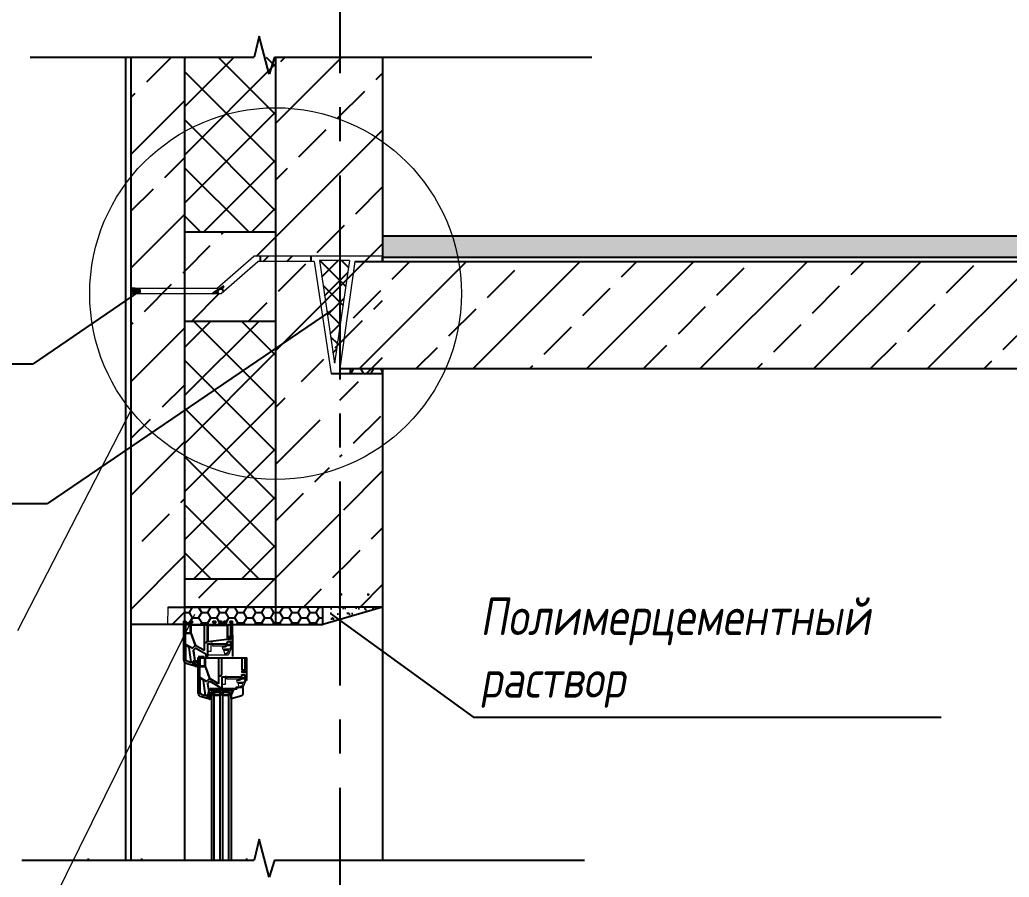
# Model space of a CAD drawing. Header units: millimetres. Extents: x -257254 to 390979, y -202328 to 355504.
# Drawn here: x 127388 to 136626, y 50617 to 58620 of the extents above; entities that cross this region are included whole.
import ezdxf

# ---------------------------------------------------------------- set-up
doc = ezdxf.new("R2010")
doc.units = ezdxf.units.MM
doc.linetypes.add('CENTER2', pattern=[28.575, 19.05, -3.175, 3.175, -3.175])
doc.layers.get('0').update_dxf_attribs({"lineweight": 25})
for name, color, linetype in [('1-VIS', 7, 'Continuous'), ('G_S1', 3, 'Continuous'), ('GASKET', 5, 'Continuous'), ('PVC', 7, 'Continuous'), ('АРМАТУРА', 134, 'Continuous'), ('ВЫНОСКИ_Р_СТ', 130, 'Continuous'), ('НЕНЕСУЩ_СТЕНЫ', 232, 'Continuous'), ('ОКНА_Р_СТ', 90, 'Continuous'), ('оси', 1, 'CENTER2'), ('ПРОКЛАДКА', 250, 'Continuous'), ('РАЗДЕЛИТ_ЛИНИИ', 60, 'Continuous'), ('УПРУГ_РЕЗ_ПРОКЛАДКА', 130, 'Continuous'), ('УТЕПЛИТЕЛЬ', 30, 'Continuous'), ('ШТРИХ_УРП', 120, 'Continuous')]:
    doc.layers.add(name, color=color, linetype=linetype)
for name, color, linetype, lineweight in [('A-Wall-H', 250, 'Continuous', 20), ('bold', 7, 'Continuous', 35), ('RAZMER', 250, 'Continuous', 13), ('покрытия', 6, 'Continuous', 18), ('разрез по стене', 70, 'Continuous', 25), ('сноски', 18, 'Continuous', 13)]:
    doc.layers.add(name, color=color, linetype=linetype, lineweight=lineweight)
doc.styles.add('SIMPLEX', font='simplex.shx', dxfattribs={"width": 0.8, "oblique": 10})
pattern_1 = [(45, (0, 1171.3), (-224.5064, 224.5064), []), (135, (0, 1171.3), (-224.5064, -224.5064), [])]

msp = doc.modelspace()

# ---------------------------------------------------------------- hatches: boundary and pattern name
at = {"layer": '1-VIS'}
h = msp.add_hatch(dxfattribs=at)
h.set_pattern_fill('ANSI38', scale=2.594415, style=0)
h.set_pattern_definition([(45, (103745.9535, 116654.907), (-5.824627, 5.824627), []), (135, (103745.9535, 116654.907), (-17.4738809, 5.824627), [20.593166, -12.3558997])])
h.paths.add_polyline_path([(128484.48987, 56113.84484), (128426.05532, 56113.84484), (128426.05532, 56113.84479, -0.7812066191), (128426.05559, 56061.95666), (128484.48987, 56061.95666)])
at = {"layer": 'ОКНА_Р_СТ'}
h = msp.add_hatch(dxfattribs=at)
h.set_pattern_fill('HONEY', color=0, scale=450, style=0)
h.set_pattern_definition([(0, (63189.503, 92984.913), (84.375, 48.71393), [56.25, -112.5]), (120, (63189.503, 92984.913), (-84.375, 48.71393), [56.25, -112.5]), (60, (63189.503, 92984.913), (2e-07, 97.427858), [-112.5, 56.25])])
h.paths.add_polyline_path([(128925.83976, 53138.84484), (128926.2705, 52976.54686), (129686.05513, 52976.54686), (129876.05513, 52976.54686), (129943.24738, 52976.54686), (130218.5128, 52976.54686), (130218.5128, 53138.84484)])
h = msp.add_hatch(dxfattribs=at)
h.set_pattern_fill('AR-SAND', color=0, scale=50, style=0)
h.set_pattern_definition([(37.5, (63189.5, 92984.91), (-3.14967, 96.34119), [0, -76, 0, -85, 0, -81.25]), (7.5, (63189.5, 92984.91), (88.48884, 141.1073), [0, -41, 0, -68.5, 0, -26.25]), (327.5, (63128, 92984.91), (155.70709, 0.28295), [0, -25, 0, -90, 0, -117.5]), (317.5, (63128, 92984.91), (150.30633, 43.88378), [0, -12.5, 0, -59, 0, -67.5])])
h.paths.add_polyline_path([(130776.05513, 53138.84484), (130276.05513, 53138.84484), (130276.05513, 53004.87024)])
at = {"layer": 'ПРОКЛАДКА'}
h = msp.add_hatch(dxfattribs=at)
h.set_pattern_fill('ANSI31', color=0, scale=1250, style=0)
h.set_pattern_definition([(45, (63289.5, 93184.91), (-110.48543, 110.48543), [])])
h.paths.add_polyline_path([(130109.85816, 56363.84484), (130109.85816, 56413.84484), (129634.85816, 56413.84484), (129634.85816, 56363.84484)])
at = {"layer": 'разрез по стене'}
h = msp.add_hatch(dxfattribs=at)
h.set_pattern_fill('JIS_STN_2.5', color=9, scale=300)
h.paths.add_polyline_path([(128426.05513, 54942.54358), (128926.05513, 54942.54358), (128926.05513, 58271.45005), (128426.05513, 58271.45005)])
h.paths.add_polyline_path([(128926.05513, 54892.54358), (128426.05513, 54892.54358), (128423.51605, 52975.6856), (128923.51605, 52975.6856)])
h.paths.add_polyline_path([(128926.05513, 47982.12641), (128426.05513, 47982.12641), (128426.05513, 42860.82515), (128426.05513, 43532.12641), (128926.05513, 43532.12641)])
h.paths.add_polyline_path([(128926.05513, 43482.12641), (128426.05513, 43482.12641), (128426.05513, 40557.12641), (128926.05513, 40557.12641)])
h.paths.add_polyline_path([(128926.05513, 32831.22836), (128426.05513, 32831.22836), (128426.05513, 28381.22836), (128926.05513, 28381.22836)])
h.paths.add_polyline_path([(128426.05513, 58931.73815), (128926.05513, 58931.73815), (128926.05513, 63079.24953), (128426.05513, 63079.24953)])
h = msp.add_hatch(dxfattribs=at)
h.set_pattern_fill('JIS_STN_2.5', color=9, scale=300)
h.paths.add_polyline_path([(130376.05513, 32831.22836), (129776.05513, 32831.22836), (129776.05513, 28681.22836), (130376.05513, 28681.22836)])
h.paths.add_polyline_path([(130776.05513, 32831.22836), (130376.05513, 32831.22836), (130376.05513, 28681.22836), (130776.05513, 28681.22836)])
h.paths.add_polyline_path([(129776.05513, 32831.22836), (128926.05513, 32831.22836), (128926.05513, 32514.17225), (129776.05513, 32514.17225)])
h.paths.add_polyline_path([(129573.53104, 28681.22836), (129776.05513, 28681.22836), (129776.05513, 28903.40029), (128926.05513, 28903.40029), (128926.05513, 28381.22836), (129230.99815, 28381.22836)])
h.paths.add_polyline_path([(130376.05513, 41560.82515), (130293.8846, 42732.12641), (130136.51277, 43782.12641), (129776.05513, 43782.12641), (129864.58634, 40557.12641), (130376.05513, 40557.12641)])
h.paths.add_polyline_path([(130734.96986, 42732.12641), (130334.96986, 42732.12641), (130376.05513, 40557.12641), (130776.05513, 40557.12641)])
edge = h.paths.add_edge_path()
edge.add_arc((130641.35689, 39502.31483), 6.25, 0, 360)
h.paths.add_polyline_path([(129776.05513, 40817.19051), (128926.05513, 40817.19051), (128926.05513, 40557.12641), (129276.05513, 40557.12641), (129776.05513, 40557.12641)])
h.paths.add_polyline_path([(129776.05513, 43782.12641), (129609.85816, 43782.12641), (129267.32527, 43482.12641), (128926.05513, 43482.12641), (128926.05513, 43226.64564), (129776.05513, 43226.64564)])
h.paths.add_polyline_path([(129776.05513, 44054.29833), (128926.05513, 44054.29833), (128926.05513, 43532.12641), (129230.99815, 43532.12641), (129573.53104, 43832.12641), (129776.05513, 43832.12641)])
h.paths.add_polyline_path([(130376.05513, 47982.12641), (129776.05513, 47982.12641), (129776.05513, 43832.12641), (130376.05513, 43832.12641)])
h.paths.add_polyline_path([(130776.05513, 47982.12641), (130376.05513, 47982.12641), (130376.05513, 43832.12641), (130776.05513, 43832.12641)])
h.paths.add_polyline_path([(129776.05513, 47982.12641), (128926.05513, 47982.12641), (128926.05513, 47691.49771), (129776.05513, 47691.49771)])
edge = h.paths.add_edge_path()
edge.add_line((130776.05513, 55313.84484), (130376.05513, 55313.84484))
edge.add_line((130376.05513, 55313.84484), (130381.96968, 52085.22639))
edge.add_arc((130388.21968, 52085.22639), 6.25, 0, 180, ccw=False)
edge.add_arc((130388.21968, 52085.22639), 6.25, -180, 0, ccw=False)
edge.add_line((130381.96968, 52085.22639), (130381.95121, 53138.84484))
edge.add_line((130381.95121, 53138.84484), (130776.05513, 53138.84484))
edge.add_line((130776.05513, 53138.84484), (130776.05513, 55313.84484))
edge = h.paths.add_edge_path()
edge.add_arc((130641.35689, 52084.03326), 6.25, 0, 360)
h.paths.add_polyline_path([(130417.14039, 54142.54358), (130334.96986, 54142.54358), (130136.51277, 55192.54358), (129776.05513, 55192.54358), (129776.05513, 53138.84484), (130376.05513, 53138.84484)])
h.paths.add_polyline_path([(129776.05513, 53398.90893), (128926.05513, 53398.90893), (128926.05513, 53138.84484), (129776.05513, 53138.84484)])
h.paths.add_polyline_path([(129776.05513, 56363.84484), (129609.85816, 56363.84484), (129267.32527, 56063.84484), (128926.05513, 56063.84484), (128926.05513, 55808.36406), (129776.05513, 55808.36406)])
h.paths.add_polyline_path([(129776.05513, 56636.01676), (128926.05513, 56636.01676), (128926.05513, 56113.84484), (129230.99815, 56113.84484), (129573.53104, 56413.84484), (129776.05513, 56413.84484)])
h.paths.add_polyline_path([(130376.05513, 58271.45005), (129776.05513, 58271.45005), (129776.05513, 55242.54358), (130376.05513, 55242.54358)])
h.paths.add_polyline_path([(130776.05513, 58271.45005), (130376.05513, 58271.45005), (130376.05513, 55242.54358), (130776.05513, 55242.54358)])
h.paths.add_polyline_path([(130376.05513, 58931.73815), (130776.05513, 58931.73815), (130776.05513, 62279.24953), (130376.05513, 62279.24953)])
h.paths.add_polyline_path([(129776.05513, 58931.73815), (130376.05513, 58931.73815), (130376.05513, 62279.24953), (130293.8846, 62279.24953), (130166.48836, 63079.24953), (129776.05513, 63079.24953)])
h = msp.add_hatch(dxfattribs=at)
h.set_pattern_fill('AR-SAND', color=9, scale=3, angle=-90)
h.set_pattern_definition([(307.5, (0, 1211.3), (146.82397, 4.80009), [0, -115.824, 0, -129.54, 0, -123.825]), (277.5, (0, 1211.3), (215.04753, -134.85698), [0, -62.484, 0, -104.394, 0, -40.005]), (237.5, (2e-14, 1305.03), (0.43116, -237.29771), [0, -38.1, 0, -137.16, 0, -179.07]), (227.5, (2e-14, 1305.03), (66.8788, -229.06694), [0, -19.05, 0, -89.916, 0, -102.87])])
h.paths.add_polyline_path([(143157.79992, 56603.84484), (130776.05513, 56603.84484), (130776.05513, 56403.84484), (143157.79992, 56403.84484)])
h = msp.add_hatch(dxfattribs=at)
h.set_pattern_fill('JIS_STN_2.5', color=9, scale=300)
h.set_pattern_definition([(45, (0, 1171.3), (-530.33, 530.33), []), (45, (529.5, 1171.3), (-530.33, 530.33), [360, -150])])
h.paths.add_polyline_path([(143157.79992, 55363.84484), (143157.79992, 55859.03088), (142997.95115, 55908.75709), (143353.83828, 55999.92199), (143157.79992, 56047.99068), (143157.79992, 56363.84484), (130517.11671, 56363.84484), (130376.05513, 55363.84484), (130776.05513, 55363.84484)])
at = {"layer": 'сноски'}
msp.add_hatch(color=4, dxfattribs=at).paths.add_polyline_path([(128513.38525, 56087.90074, 1), (128461.49696, 56087.90074, 1)])
at = {"layer": 'УТЕПЛИТЕЛЬ'}
h = msp.add_hatch(dxfattribs=at)
h.set_pattern_fill('ANSI37', color=0, scale=100, style=0)
h.set_pattern_definition(pattern_1)
h.paths.add_polyline_path([(129776.05513, 58271.45005), (128926.05513, 58271.45005), (128926.05513, 56636.01676), (129776.05513, 56636.01676)])
h = msp.add_hatch(dxfattribs=at)
h.set_pattern_fill('ANSI37', color=0, scale=1150, style=0)
h.set_pattern_definition([(45, (63289.5, 93184.91), (-101.6466, 101.6466), []), (135, (63289.5, 93184.91), (-101.6466, -101.6466), [])])
h.paths.add_polyline_path([(130467.87633, 56372.52724), (130185.75316, 56372.52724), (130326.81474, 55413.71615)])
h = msp.add_hatch(dxfattribs=at)
h.set_pattern_fill('ANSI37', color=0, scale=100, style=0)
h.set_pattern_definition(pattern_1)
h.paths.add_polyline_path([(128926.05513, 53398.90893), (129776.05513, 53398.90893), (129776.05513, 55808.36406), (128926.05513, 55808.36406)])
at = {"layer": 'ШТРИХ_УРП'}
h = msp.add_hatch(dxfattribs=at)
h.set_pattern_fill('HONEY', color=0, scale=250, style=0)
h.set_pattern_definition([(0, (63060.16, 93184.913), (46.875, 27.063294), [31.25, -62.5]), (120, (63060.16, 93184.913), (-46.875, 27.063294), [31.25, -62.5]), (60, (63060.16, 93184.913), (1e-07, 54.126588), [-62.5, 31.25])])
h.paths.add_polyline_path([(129304.89414, 56131.10675), (129294.41028, 56133.63912), (129188.527, 56063.84484), (129283.03941, 56063.84484)])
h = msp.add_hatch(dxfattribs=at)
h.set_pattern_fill('HONEY', color=0, scale=500, style=0)
h.set_pattern_definition([(0, (63289.503, 92984.913), (93.75, 54.126587), [62.5, -125]), (120, (63289.503, 92984.913), (-93.75, 54.126588), [62.5, -125]), (60, (63289.503, 92984.913), (2e-07, 108.253175), [-125, 62.5])])
h.paths.add_polyline_path([(130776.05513, 55363.84484), (130476.05513, 55363.84484), (130476.05513, 55313.84484), (130776.05513, 55313.84484)])

# ---------------------------------------------------------------- linework, layer by layer
at = {"color": 1, "linetype": 'Continuous', "lineweight": 25}
for p, q in [((129170.33638, 52364.99936), (129370.38781, 52379.94021)), ((129370.38781, 52364.99936), (129170.33638, 52379.94021))]:
    msp.add_line(p, q, dxfattribs=at)
at = {"color": 5}
for p, q in [((129205.52267, 52346.09761), (129200.52267, 52346.09761)), ((129205.52267, 52341.09761), (129200.52267, 52341.09761)), ((129205.52267, 52336.09761), (129200.52267, 52336.09761)), ((129205.52267, 52331.09761), (129200.52267, 52331.09761)), ((129205.52267, 52326.09761), (129200.52267, 52326.09761)), ((129205.52267, 52321.09761), (129200.52267, 52321.09761)), ((129205.52267, 52318.59761), (129200.52267, 52318.59761)), ((129205.52267, 52346.09761), (129205.52267, 52351.09761)), ((129205.52267, 52318.59761), (129205.52267, 52313.59761)), ((129210.52267, 52346.09761), (129210.52267, 52351.09761)), ((129210.52267, 52318.59761), (129210.52267, 52313.59761)), ((129215.52267, 52346.09761), (129215.52267, 52351.09761)), ((129215.52267, 52318.59761), (129215.52267, 52313.59761)), ((129220.52267, 52346.09761), (129220.52267, 52351.09761)), ((129220.52267, 52318.59761), (129220.52267, 52313.59761)), ((129225.52267, 52346.09761), (129225.52267, 52351.09761)), ((129225.52267, 52318.59761), (129225.52267, 52313.59761)), ((129230.52267, 52346.09761), (129230.52267, 52351.09761)), ((129230.52267, 52318.59761), (129230.52267, 52313.59761)), ((129235.52267, 52346.09761), (129235.52267, 52351.09761)), ((129235.52267, 52318.59761), (129235.52267, 52313.59761)), ((129240.52267, 52346.09761), (129240.52267, 52351.09761)), ((129240.52267, 52318.59761), (129240.52267, 52313.59761)), ((129245.52267, 52346.09761), (129245.52267, 52351.09761)), ((129245.52267, 52318.59761), (129245.52267, 52313.59761)), ((129250.52267, 52346.09761), (129250.52267, 52351.09761)), ((129250.52267, 52318.59761), (129250.52267, 52313.59761)), ((129255.52267, 52346.09761), (129255.52267, 52351.09761)), ((129255.52267, 52346.09761), (129255.52267, 52351.09761)), ((129255.52267, 52346.09761), (129260.52267, 52346.09761)), ((129260.52267, 52341.09761), (129255.52267, 52341.09761)), ((129260.52267, 52336.09761), (129255.52267, 52336.09761)), ((129260.52267, 52331.09761), (129255.52267, 52331.09761)), ((129260.52267, 52326.09761), (129255.52267, 52326.09761)), ((129260.52267, 52321.09761), (129255.52267, 52321.09761)), ((129255.52267, 52318.59761), (129255.52267, 52313.59761)), ((129255.52267, 52318.59761), (129255.52267, 52313.59761)), ((129255.52267, 52318.59761), (129260.52267, 52318.59761)), ((129260.52267, 52346.09761), (129260.52267, 52351.09761)), ((129260.52267, 52318.59761), (129260.52267, 52313.59761)), ((129285.52267, 52346.09761), (129280.52267, 52346.09761)), ((129285.52267, 52341.09761), (129280.52267, 52341.09761)), ((129285.52267, 52336.09761), (129280.52267, 52336.09761)), ((129285.52267, 52331.09761), (129280.52267, 52331.09761)), ((129285.52267, 52326.09761), (129280.52267, 52326.09761)), ((129285.52267, 52321.09761), (129280.52267, 52321.09761)), ((129285.52267, 52318.59761), (129280.52267, 52318.59761)), ((129285.52267, 52346.09761), (129285.52267, 52351.09761)), ((129285.52267, 52318.59761), (129285.52267, 52313.59761)), ((129290.52267, 52346.09761), (129290.52267, 52351.09761)), ((129290.52267, 52318.59761), (129290.52267, 52313.59761)), ((129295.52267, 52346.09761), (129295.52267, 52351.09761)), ((129295.52267, 52318.59761), (129295.52267, 52313.59761)), ((129300.52267, 52346.09761), (129300.52267, 52351.09761)), ((129300.52267, 52318.59761), (129300.52267, 52313.59761)), ((129305.52267, 52346.09761), (129305.52267, 52351.09761)), ((129305.52267, 52318.59761), (129305.52267, 52313.59761)), ((129310.52267, 52346.09761), (129310.52267, 52351.09761)), ((129310.52267, 52318.59761), (129310.52267, 52313.59761)), ((129315.52267, 52346.09761), (129315.52267, 52351.09761)), ((129315.52267, 52318.59761), (129315.52267, 52313.59761)), ((129320.52267, 52346.09761), (129320.52267, 52351.09761)), ((129320.52267, 52318.59761), (129320.52267, 52313.59761)), ((129325.52267, 52346.09761), (129325.52267, 52351.09761)), ((129325.52267, 52318.59761), (129325.52267, 52313.59761)), ((129330.52267, 52346.09761), (129330.52267, 52351.09761)), ((129330.52267, 52318.59761), (129330.52267, 52313.59761)), ((129335.52267, 52346.09761), (129335.52267, 52351.09761)), ((129335.52267, 52346.09761), (129335.52267, 52351.09761)), ((129335.52267, 52346.09761), (129340.52267, 52346.09761)), ((129340.52267, 52341.09761), (129335.52267, 52341.09761)), ((129340.52267, 52336.09761), (129335.52267, 52336.09761)), ((129340.52267, 52331.09761), (129335.52267, 52331.09761)), ((129340.52267, 52326.09761), (129335.52267, 52326.09761)), ((129340.52267, 52321.09761), (129335.52267, 52321.09761)), ((129335.52267, 52318.59761), (129335.52267, 52313.59761)), ((129335.52267, 52318.59761), (129335.52267, 52313.59761)), ((129335.52267, 52318.59761), (129340.52267, 52318.59761)), ((129340.52267, 52346.09761), (129340.52267, 52351.09761)), ((129340.52267, 52318.59761), (129340.52267, 52313.59761))]:
    msp.add_line(p, q, dxfattribs=at)
at = {"color": 7, "linetype": 'Continuous', "lineweight": -2, "true_color": 0x000007}
msp.add_lwpolyline([(135990.12382, 52108.46979), (131630.1456, 52108.46979), (130294.49024, 53074.52598)], dxfattribs=at)
for points in [[(129108.92166, 52736.2739, -0.5773502692), (129106.67166, 52734.97486), (129031.91282, 52778.1369, -0.1763269807), (129031.25328, 52778.92291), (128988.51212, 52896.35328, -0.0874886635), (128988.42166, 52896.86631), (128988.42166, 52971.60182, -0.4142135624), (128989.92166, 52973.10182), (129107.42166, 52973.10182, -0.4142135624), (129108.92166, 52971.60182)], [(129242.29352, 52426.97822, -0.5773502692), (129240.04352, 52425.67918), (129165.28468, 52468.84122, -0.1763269807), (129164.62514, 52469.62723), (129121.88398, 52587.0576, -0.0874886635), (129121.79352, 52587.57063), (129121.79352, 52662.30614, -0.4142135624), (129123.29352, 52663.80614), (129240.79352, 52663.80614, -0.4142135624), (129242.29352, 52662.30614)]]:
    msp.add_lwpolyline(points, format="xyb", close=True)
at = {"color": 1, "linetype": 'Continuous', "lineweight": 25}
msp.add_lwpolyline([(129180.38529, 52364.99936), (129170.33638, 52364.99936), (129170.33638, 52379.94021), (129370.38781, 52379.94021), (129370.38781, 52364.99936)], close=True, dxfattribs=at)
at = {"color": 5}
for points in [[(129260.52267, 52351.09761), (129260.52267, 52313.59761), (129200.52267, 52313.59761), (129200.52267, 52351.09761)], [(129255.52267, 52346.09761), (129255.52267, 52318.59761), (129205.52267, 52318.59761), (129205.52267, 52346.09761)], [(129340.52267, 52351.09761), (129340.52267, 52313.59761), (129280.52267, 52313.59761), (129280.52267, 52351.09761)], [(129335.52267, 52346.09761), (129335.52267, 52318.59761), (129285.52267, 52318.59761), (129285.52267, 52346.09761)]]:
    msp.add_lwpolyline(points, close=True, dxfattribs=at)
at = {"layer": 'A-Wall-H', "color": 0}
for p, q in [((129230.99815, 56113.84484), (129573.53104, 56413.84484)), ((129267.32527, 56063.84484), (129609.85816, 56363.84484)), ((130776.05513, 56413.84484), (129573.53104, 56413.84484)), ((130136.51277, 56363.84484), (129609.85816, 56363.84484)), ((130136.51277, 56363.84484), (130293.8846, 55313.84484)), ((130185.75316, 56372.52724), (130326.81474, 55413.71615)), ((130467.87633, 56372.52724), (130185.75316, 56372.52724)), ((130467.87633, 56372.52724), (130326.81474, 55413.71615)), ((130517.11671, 56363.84484), (130376.05513, 55363.84484)), ((128426.05513, 56113.84484), (129230.99815, 56113.84484)), ((128426.05513, 56063.84484), (129267.32527, 56063.84484))]:
    msp.add_line(p, q, dxfattribs=at)
at = {"layer": 'bold'}
msp.add_arc((128419.58417, 56087.90069), 26.73896, 284.004899898, 75.995100102, dxfattribs=at)
at = {"layer": 'G_S1'}
for points in [[(129180.52267, 50775.92232), (129180.52267, 52364.99936), (129200.52267, 52364.99841), (129200.52267, 50775.92232)], [(129260.52267, 50775.92232), (129260.52267, 52365.0003), (129280.52267, 52364.99936), (129280.52267, 50775.92232)], [(129340.52259, 50775.92232), (129340.52249, 52365.0003), (129360.52249, 52364.99936), (129360.52259, 50775.92232)]]:
    msp.add_lwpolyline(points, dxfattribs=at)
at = {"layer": 'GASKET', "color": 5, "linetype": 'Continuous'}
for points in [[(129040.10317, 52630.41252, 0.4142135624), (129036.60317, 52633.91252), (129036.10317, 52633.91252, 0.4142135624), (129034.60317, 52632.41252), (129034.60317, 52628.1805), (129033.10317, 52627.31448, -0.5773502692), (129028.60317, 52629.91256), (129028.60317, 52632.16256, 0.4142135624), (129026.10317, 52634.66256), (129024.60317, 52634.66256, 0.0200240707), (129023.20317, 52634.60647, 0.3909468838), (129018.60317, 52629.62249), (129018.60317, 52604.70262, 0.3909468838), (129023.20317, 52599.71864), (129024.60317, 52599.66256), (129026.10317, 52599.66256, 0.4142135624), (129028.60317, 52602.16256), (129028.60317, 52604.41256, -0.5773502692), (129033.10317, 52607.01063), (129034.60317, 52606.14461), (129034.60317, 52585.91055), (129051.5224, 52580.83846, 0.5023341752), (129053.45314, 52582.27528), (129053.45316, 52616.08436), (129041.26679, 52619.73762, -0.349418093), (129040.10317, 52621.19942)], [(129167.17268, 52334.20828, 0.4142135624), (129163.67268, 52337.70828), (129163.17268, 52337.70828, 0.4142135624), (129161.67268, 52336.20828), (129161.67268, 52331.97627), (129160.17268, 52331.11024, -0.5773502692), (129155.67268, 52333.70832), (129155.67268, 52335.95832, 0.4142135624), (129153.17268, 52338.45832), (129151.67268, 52338.45832, 0.0200240707), (129150.27268, 52338.40223, 0.3909468838), (129145.67268, 52333.41825), (129145.67268, 52308.49838, 0.3909468838), (129150.27268, 52303.51441), (129151.67268, 52303.45832), (129153.17268, 52303.45832, 0.4142135624), (129155.67268, 52305.95832), (129155.67268, 52308.20832, -0.5773502692), (129160.17268, 52310.80639), (129161.67268, 52309.94037), (129161.67268, 52289.70632), (129178.59192, 52284.63422, 0.5023341752), (129180.52265, 52286.07105), (129180.52268, 52319.88012), (129168.33631, 52323.53338, -0.349418093), (129167.17268, 52324.99518)]]:
    msp.add_lwpolyline(points, format="xyb", close=True, dxfattribs=at)
at = {"layer": 'PVC'}
for p, q in [((128935.31623, 52974.82434), (128978.28793, 52974.82434)), ((129213.666, 52974.82434), (129256.63771, 52974.82434)), ((129312.31623, 52974.82434), (129356.63771, 52974.82434)), ((129026.40232, 52751.85987), (129009.95337, 52735.41092)), ((129125.97697, 52698.64964), (129032.43786, 52752.65447)), ((129140.97697, 52788.32434), (129140.97697, 52680.82434)), ((129311.2833, 52793.32434), (129145.97697, 52793.32434)), ((129311.02808, 52780.21257), (129313.69812, 52790.17729)), ((129326.14265, 52779.22871), (129312.57638, 52778.32764)), ((129328.11612, 52813.32434), (129323.11612, 52808.32434)), ((129323.11612, 52808.32434), (129328.42678, 52782.22163)), ((129351.97697, 52813.32434), (129328.11612, 52813.32434)), ((129348.51495, 52782.17724), (129349.49907, 52787.75846)), ((129364.72697, 52778.32434), (129350.81128, 52779.24862)), ((129351.96109, 52789.82434), (129356.97697, 52789.82434)), ((129359.47697, 52792.32434), (129359.47697, 52805.82434)), ((129367.22697, 52778.32434), (129364.72697, 52778.32434)), ((129008.55293, 52730.99525), (129020.74908, 52661.82742)), ((129020.97697, 52659.2227), (129020.97697, 52645.82434)), ((129053.45314, 52676.5253), (129110.7641, 52676.5253)), ((129068.68809, 52665.52866), (129111.6598, 52665.52866)), ((129128.47697, 52680.82434), (129128.47697, 52694.31951)), ((129138.47697, 52678.32434), (129130.97697, 52678.32434)), ((129319.72697, 52710.21569), (129318.30473, 52702.14981)), ((129347.03786, 52665.52866), (129390.00957, 52665.52866)), ((129445.68809, 52665.52866), (129490.00957, 52665.52866)), ((129019.97697, 52636.57434), (129018.47697, 52636.57434)), ((129018.47697, 52601.57434), (129019.97697, 52601.57434)), ((129022.47697, 52631.82434), (129022.47697, 52634.07434)), ((129022.47697, 52604.07434), (129022.47697, 52606.32434)), ((129028.47697, 52630.09229), (129026.97697, 52629.22626)), ((129026.97697, 52608.92242), (129028.47697, 52608.05639)), ((129028.47697, 52638.32434), (129028.47697, 52630.09229)), ((129028.47697, 52608.05639), (129028.47697, 52589.82434)), ((129274.34883, 52479.02866), (129274.34883, 52371.52866)), ((129444.65517, 52484.02866), (129279.34883, 52484.02866)), ((129444.39994, 52470.91689), (129447.06998, 52480.88162)), ((129461.48799, 52504.02866), (129456.48799, 52499.02866)), ((129456.48799, 52499.02866), (129461.79864, 52472.92595)), ((129485.34883, 52504.02866), (129461.48799, 52504.02866)), ((129481.88681, 52472.88157), (129482.87093, 52478.46278)), ((129485.33295, 52480.52866), (129490.34883, 52480.52866)), ((129492.84883, 52483.02866), (129492.84883, 52496.52866)), ((129141.92479, 52421.69957), (129154.12095, 52352.53174)), ((129159.77418, 52442.5642), (129143.32523, 52426.11524)), ((129259.34883, 52389.35396), (129165.80972, 52443.35879)), ((129261.84883, 52371.52866), (129261.84883, 52385.02383)), ((129416.84883, 52377.42001), (129416.84883, 52379.42001)), ((129427.34883, 52389.92001), (129438.90722, 52389.92001)), ((129438.90722, 52389.92001), (129470.59883, 52389.92001)), ((129459.51451, 52469.93303), (129445.94824, 52469.03196)), ((129453.09883, 52400.92001), (129451.6766, 52392.85413)), ((129474.34883, 52386.17001), (129470.59883, 52389.92001)), ((129474.34883, 52331.75231), (129474.34883, 52386.17001)), ((129498.09883, 52469.02866), (129484.18315, 52469.95294)), ((129500.59883, 52469.02866), (129498.09883, 52469.02866)), ((129153.34883, 52327.27866), (129151.84883, 52327.27866)), ((129151.84883, 52292.27866), (129153.34883, 52292.27866)), ((129154.34883, 52349.92702), (129154.34883, 52336.52866)), ((129155.84883, 52322.52866), (129155.84883, 52324.77866)), ((129155.84883, 52294.77866), (129155.84883, 52297.02866)), ((129161.84883, 52320.79661), (129160.34883, 52319.93059)), ((129160.34883, 52299.62674), (129161.84883, 52298.76071)), ((129161.84883, 52329.02866), (129161.84883, 52320.79661)), ((129161.84883, 52298.76071), (129161.84883, 52280.52866)), ((129271.84883, 52369.02866), (129264.34883, 52369.02866)), ((129360.52249, 52314.28919), (129388.14649, 52368.16549)), ((129360.52249, 52286.42001), (129360.52249, 52342.15836)), ((129360.5225, 52284.9996), (129460.77699, 52312.8135)), ((129375.97074, 52330.46517), (129376.84883, 52330.46517)), ((129398.93931, 52374.92001), (129414.34883, 52374.92001)), ((129378.34883, 52284.92001), (129378.34883, 52284.92001))]:
    msp.add_line(p, q, dxfattribs=at)
at = {"layer": 'PVC', "linetype": 'Continuous', "lineweight": 0}
for p, q in [((129175.97697, 52729.21569), (129175.97697, 52801.71569)), ((129178.47697, 52804.21569), (129183.47697, 52804.21569)), ((129185.97697, 52801.71569), (129185.97697, 52779.21569)), ((129188.47697, 52776.71569), (129307.68677, 52776.71569)), ((129285.98184, 52741.71047), (129281.50451, 52763.71727)), ((129283.95432, 52766.71569), (129307.68677, 52766.71569)), ((129322.47697, 52789.21569), (129350.76675, 52789.21569)), ((129322.47697, 52779.21569), (129358.46675, 52779.21569)), ((129370.97697, 52774.21569), (129335.196, 52689.23588)), ((129360.77084, 52775.74555), (129348.1384, 52745.74349)), ((129350.76675, 52789.21569), (129367.22697, 52789.21569)), ((129145.97681, 52691.73588), (129145.97681, 52724.21569)), ((129148.47681, 52726.71569), (129173.47697, 52726.71569)), ((129335.196, 52689.23588), (129148.47681, 52689.23588)), ((129291.043, 52741.2847), (129290.19942, 52740.44112)), ((129298.11612, 52734.21569), (129293.11612, 52729.21569)), ((129293.11612, 52729.21569), (129298.42678, 52703.11298)), ((129345.83431, 52744.21364), (129298.11407, 52744.21364)), ((129336.80681, 52734.21569), (129298.11612, 52734.21569)), ((129318.51495, 52703.06859), (129319.67539, 52709.64981)), ((129322.13741, 52711.71569), (129329.43839, 52711.71569)), ((129331.74248, 52713.24555), (129339.1109, 52730.74555)), ((129309.34883, 52419.92001), (129309.34883, 52492.42001)), ((129311.84883, 52494.92001), (129316.84883, 52494.92001)), ((129319.34883, 52492.42001), (129319.34883, 52469.92001)), ((129455.84883, 52479.92001), (129484.13862, 52479.92001)), ((129484.13862, 52479.92001), (129500.59883, 52479.92001)), ((129279.34867, 52382.44021), (129279.34867, 52414.92001)), ((129281.84867, 52417.42001), (129306.84883, 52417.42001)), ((129352.84867, 52379.94021), (129281.84867, 52379.94021)), ((129321.84883, 52467.42001), (129441.05863, 52467.42001)), ((129354.34867, 52381.44021), (129352.84867, 52379.94021)), ((129355.84867, 52379.94021), (129354.34867, 52381.44021)), ((129401.84867, 52379.94021), (129355.84867, 52379.94021)), ((129404.34867, 52387.44021), (129404.34867, 52382.44021)), ((129416.20261, 52389.94021), (129406.84867, 52389.94021)), ((129419.3537, 52432.41479), (129414.87637, 52454.42159)), ((129429.51451, 52390.82438), (129416.20261, 52389.94021)), ((129417.32618, 52457.42001), (129441.05863, 52457.42001)), ((129424.41486, 52431.98902), (129423.57128, 52431.14545)), ((129431.48799, 52424.92001), (129426.48799, 52419.92001)), ((129426.48799, 52419.92001), (129431.79864, 52393.81731)), ((129479.20617, 52434.91796), (129431.48593, 52434.91796)), ((129470.17868, 52424.92001), (129431.48799, 52424.92001)), ((129451.88681, 52393.77292), (129453.04726, 52400.35413)), ((129468.09883, 52389.92001), (129454.18315, 52390.84429)), ((129455.50928, 52402.42001), (129462.81026, 52402.42001)), ((129455.84883, 52469.92001), (129491.83861, 52469.92001)), ((129465.11434, 52403.94987), (129472.48276, 52421.44987)), ((129470.59883, 52389.92001), (129468.09883, 52389.92001)), ((129474.34883, 52393.67001), (129470.59883, 52389.92001)), ((129504.34883, 52464.92001), (129474.34883, 52393.67001)), ((129494.1427, 52466.44987), (129481.51026, 52436.44781))]:
    msp.add_line(p, q, dxfattribs=at)
at = {"layer": 'PVC'}
for points in [[(129140.54622, 52787.96271), (129140.54622, 52680.46271, -0.4142135624), (129138.04622, 52677.96271), (129130.54622, 52677.96271, -0.4142135624), (129128.04622, 52680.46271), (129128.04622, 52693.95788, 0.2679491924), (129125.54622, 52698.28801), (129032.00711, 52752.29284, 0.3394542589), (129025.97158, 52751.49825), (129009.52263, 52735.04929, 0.2455916049), (129008.12219, 52730.63362), (129020.31834, 52661.46579, -0.0436609429), (129020.54622, 52658.86107), (129020.54622, 52645.46271, 0.4142135624), (129023.04622, 52642.96271, -0.4142135624), (129028.04622, 52637.96271), (129028.04622, 52629.73066), (129026.54622, 52628.86464, -0.5773502692), (129022.04622, 52631.46271), (129022.04622, 52633.71271, 0.4142135624), (129019.54622, 52636.21271), (129018.04622, 52636.21271, 1), (129018.04622, 52601.21271), (129019.54622, 52601.21271, 0.4142135624), (129022.04622, 52603.71271), (129022.04622, 52605.96271, -0.5773502692), (129026.54622, 52608.56079), (129028.04622, 52607.69476), (129028.04622, 52589.46271, -0.493145426), (129026.158, 52588.01382), (128950.19346, 52608.36846, -0.3394542589), (128920.54622, 52647.00549), (128920.54622, 53005.46271, -0.4142135624), (128923.04622, 53007.96271), (128932.58176, 53007.96271), (128934.04622, 53007.96271), (128941.54622, 53000.46271), (128941.54622, 52997.96271, -0.4142135624), (128939.04622, 52995.46271), (128937.06094, 52995.46271, -0.1989123674), (128936.35384, 52995.7556), (128933.10688, 52999.00256, 0.7002075382), (128930.55193, 52997.81116), (128932.395, 52976.74482, 0.3888787319), (128934.88548, 52974.46271), (128977.85719, 52974.46271, 0.3888787319), (128980.34768, 52976.74482), (128982.06133, 52996.33198, 0.7002075382), (128979.50638, 52997.52337), (128977.73861, 52995.7556, -0.1989123674), (128977.03151, 52995.46271), (128975.04622, 52995.46271, -0.4142135624), (128972.54622, 52997.96271), (128972.54622, 53000.46271), (128980.04622, 53007.96271), (128992.54622, 53007.96271), (129000.04622, 53000.46271), (129000.04622, 52997.96271, -0.4142135624), (128997.54622, 52995.46271), (128995.56094, 52995.46271, -0.1989123674), (128994.85384, 52995.7556), (128993.08607, 52997.52337, 0.7002075382), (128990.53112, 52996.33198), (128992.24477, 52976.74482, 0.3888787319), (128994.73526, 52974.46271), (129196.35719, 52974.46271, 0.3888787319), (129198.84768, 52976.74482), (129200.56133, 52996.33198, 0.7002075382), (129198.00638, 52997.52337), (129196.23861, 52995.7556, -0.1989123674), (129195.53151, 52995.46271), (129193.54622, 52995.46271, -0.4142135624), (129191.04622, 52997.96271), (129191.04622, 53000.46271), (129198.54622, 53007.96271), (129211.04622, 53007.96271), (129218.54622, 53000.46271), (129218.54622, 52997.96271, -0.4142135624), (129216.04622, 52995.46271), (129214.06094, 52995.46271, -0.1989123674), (129213.35384, 52995.7556), (129211.58607, 52997.52337, 0.7002075382), (129209.03112, 52996.33198), (129210.74477, 52976.74482, 0.3888787319), (129213.23526, 52974.46271), (129256.20696, 52974.46271, 0.3888787319), (129258.69745, 52976.74482), (129260.54052, 52997.81116, 0.7002075382), (129257.98556, 52999.00256), (129254.73861, 52995.7556, -0.1989123674), (129254.03151, 52995.46271), (129252.04622, 52995.46271, -0.4142135624), (129249.54622, 52997.96271), (129249.54622, 53000.46271), (129257.04622, 53007.96271), (129258.51069, 53007.96271), (129268.04622, 53007.96271, -0.4142135624), (129270.54622, 53005.46271), (129270.54622, 52976.96271, 0.4142135624), (129273.04622, 52974.46271), (129295.04622, 52974.46271, 0.4142135624), (129297.54622, 52976.96271), (129297.54622, 53005.46271, -0.4142135624), (129300.04622, 53007.96271), (129311.04622, 53007.96271), (129318.54622, 53000.46271), (129318.54622, 52997.96271, -0.4142135624), (129316.04622, 52995.46271), (129314.06094, 52995.46271, -0.1989123674), (129313.35384, 52995.75561), (129310.10688, 52999.00256, 0.7002075382), (129307.55193, 52997.81116), (129309.395, 52976.74482, 0.3888787319), (129311.88548, 52974.46271), (129356.20696, 52974.46271, 0.3888787319), (129358.69745, 52976.74482), (129360.54052, 52997.81116, 0.7002075382), (129357.98556, 52999.00256), (129354.73861, 52995.75561, -0.1989123674), (129354.03151, 52995.46271), (129352.04622, 52995.46271, -0.4142135624), (129349.54622, 52997.96271), (129349.54622, 53000.46271), (129357.04622, 53007.96271), (129358.51069, 53007.96271), (129368.04622, 53007.96271, -0.4142135624), (129370.54622, 53005.46271), (129370.54622, 52781.71271), (129366.79622, 52777.96271), (129364.29622, 52777.96271), (129350.38054, 52778.88699, -0.4462747437), (129348.08421, 52781.81561), (129349.06832, 52787.39683, -0.3639702343), (129351.53034, 52789.46271), (129356.54622, 52789.46271, 0.4142135624), (129359.04622, 52791.96271), (129359.04622, 52805.46271, 0.4142135624), (129351.54622, 52812.96271), (129327.68538, 52812.96271), (129322.68538, 52807.96271), (129327.99604, 52781.86, -0.4541463393), (129325.71191, 52778.86708), (129312.14564, 52777.96601, -0.5139301915), (129310.59734, 52779.85094), (129313.26738, 52789.81566, 0.493145426), (129310.85256, 52792.96271), (129145.54622, 52792.96271, 0.4142135624)], [(128937.47697, 52899.46569), (128980.47697, 52899.46569, 0.4142135624), (128982.97697, 52901.96569), (128982.97697, 52970.71569, 0.4142135624), (128980.47697, 52973.21569), (128937.47697, 52973.21569, 0.4142135624), (128934.97697, 52970.71569), (128934.97697, 52901.96569, 0.4142135624)], [(128988.47697, 52896.71569), (128988.47697, 52970.71569, -0.4142135624), (128990.97697, 52973.21569), (129106.47697, 52973.21569, -0.4142135624), (129108.97697, 52970.71569), (129108.97697, 52738.11983, -0.5773502692), (129105.22697, 52735.95476), (129038.68786, 52774.37114, 0.0791628029), (129033.54493, 52776.33991, -0.259106532), (129031.71099, 52777.93118)], [(128934.97697, 52891.46569, -0.4142135624), (128937.47697, 52893.96569), (128981.87439, 52893.96569, -0.3152987889), (128984.22362, 52892.32074), (129025.50994, 52778.8875, -0.415199181), (129024.00786, 52775.68035, 0.110368962), (129017.56349, 52771.59006), (129000.72179, 52754.74836, -0.3394542589), (128997.70402, 52754.35106), (128936.22697, 52789.84486, -0.2679491924), (128934.97697, 52792.00992)], [(129331.97697, 52851.21569, -0.4142135624), (129334.47697, 52853.71569), (129354.47697, 52853.71569, -0.4142135624), (129356.97697, 52851.21569), (129356.97697, 52839.21569, -0.4142135624), (129354.47697, 52836.71569), (129334.47697, 52836.71569, -0.4142135624), (129331.97697, 52839.21569)], [(128934.97697, 52779.88556), (128934.97697, 52658.25847, 0.3394542589), (128954.24767, 52633.1444), (128956.57839, 52632.51988, 0.0665911149), (128989.49142, 52623.70087), (128970.83816, 52761.84447, 0.2914734196), (128969.59767, 52764.22742), (128938.72697, 52782.05063, 0.5773502692)], [(129069.95314, 52590.2753), (129112.95314, 52590.2753, 0.4142135624), (129115.45314, 52592.7753), (129115.45314, 52661.5253, 0.4142135624), (129112.95314, 52664.0253), (129069.95314, 52664.0253, 0.4142135624), (129067.45314, 52661.5253), (129067.45314, 52592.7753, 0.4142135624)], [(129070.84883, 52590.17001), (129113.84883, 52590.17001, 0.4142135624), (129116.34883, 52592.67001), (129116.34883, 52661.42001, 0.4142135624), (129113.84883, 52663.92001), (129070.84883, 52663.92001, 0.4142135624), (129068.34883, 52661.42001), (129068.34883, 52592.67001, 0.4142135624)], [(129121.84883, 52587.42001), (129121.84883, 52661.42001, -0.4142135624), (129124.34883, 52663.92001), (129239.84883, 52663.92001, -0.4142135624), (129242.34883, 52661.42001), (129242.34883, 52428.82415, -0.5773502692), (129238.59883, 52426.65908), (129172.05972, 52465.07546, 0.0791628029), (129166.91679, 52467.04424, -0.259106532), (129165.08286, 52468.6355)], [(129068.34883, 52582.17001, -0.4142135624), (129070.84883, 52584.67001), (129115.24625, 52584.67001, -0.3152987889), (129117.59548, 52583.02506), (129158.88181, 52469.59182, -0.415199181), (129157.37972, 52466.38467, 0.110368962), (129150.93535, 52462.29438), (129134.09365, 52445.45268, -0.3394542589), (129131.07588, 52445.05538), (129069.59883, 52480.54918, -0.2679491924), (129068.34883, 52482.71424)], [(129068.34883, 52470.58989), (129068.34883, 52348.96279, 0.3394542589), (129087.61953, 52323.84872), (129089.95026, 52323.22421, 0.0665911149), (129122.86328, 52314.40519), (129104.21002, 52452.54879, 0.2914734196), (129102.96953, 52454.93174), (129072.09883, 52472.75495, 0.5773502692)], [(129465.34883, 52541.92001, -0.4142135624), (129467.84883, 52544.42001), (129487.84883, 52544.42001, -0.4142135624), (129490.34883, 52541.92001), (129490.34883, 52529.92001, -0.4142135624), (129487.84883, 52527.42001), (129467.84883, 52527.42001, -0.4142135624), (129465.34883, 52529.92001)]]:
    msp.add_lwpolyline(points, format="xyb", close=True, dxfattribs=at)
for points in [[(129026.58874, 52588.37545), (128950.62421, 52608.73009, -0.3394542589), (128920.97697, 52647.36712), (128920.97697, 52974.82434), (129370.97697, 52974.82434), (129370.97697, 52782.07434), (129367.22697, 52778.32434), (129370.97697, 52774.57434), (129370.97697, 52763.32434)], [(129134.97697, 52973.21569, -0.4142135624), (129137.47697, 52970.71569), (129137.47697, 52815.91898, -0.2522636525), (129136.35197, 52813.83107, 0.1521672479), (129129.75403, 52805.77819, -0.3056146846), (129127.43647, 52804.21569), (129114.97697, 52804.21569, -0.4142135624), (129112.47697, 52806.71569), (129112.47697, 52970.71569, -0.4142135624), (129114.97697, 52973.21569)], [(129114.97697, 52973.21569), (129354.47697, 52973.21569, -0.4142135624), (129356.97697, 52970.71569), (129356.97697, 52861.71569, -0.4142135624), (129354.47697, 52859.21569), (129334.47697, 52859.21569, -0.4142135624), (129331.97697, 52861.71569), (129331.97697, 52970.71569, -0.4142135624), (129334.47697, 52973.21569)], [(129159.9606, 52279.07977), (129083.99607, 52299.43441, -0.3394542589), (129054.34883, 52338.07144), (129054.34883, 52665.52866), (129504.34883, 52665.52866), (129504.34883, 52472.77866), (129500.59883, 52469.02866), (129504.34883, 52465.27866), (129504.34883, 52454.02866)], [(129268.34883, 52663.92001, -0.4142135624), (129270.84883, 52661.42001), (129270.84883, 52506.62331, -0.2522636525), (129269.72383, 52504.53539, 0.1521672479), (129263.1259, 52496.48251, -0.3056146846), (129260.80833, 52494.92001), (129248.34883, 52494.92001, -0.4142135624), (129245.84883, 52497.42001), (129245.84883, 52661.42001, -0.4142135624), (129248.34883, 52663.92001)], [(129248.34883, 52663.92001), (129487.84883, 52663.92001, -0.4142135624), (129490.34883, 52661.42001), (129490.34883, 52552.42001, -0.4142135624), (129487.84883, 52549.92001), (129467.84883, 52549.92001, -0.4142135624), (129465.34883, 52552.42001), (129465.34883, 52661.42001, -0.4142135624), (129467.84883, 52663.92001)]]:
    msp.add_lwpolyline(points, format="xyb", dxfattribs=at)
at = {"layer": 'PVC', "linetype": 'Continuous', "lineweight": 0}
for centre, radius, start, end in [((129318.83977, 52841.30474), 5.53392, 303.132069552, 347.455367094), ((129148.49398, 52816.33756), 2.5, 180.000000103, 270.000000103), ((129178.47697, 52801.71569), 2.5, 90.000000103, 180.000000103), ((129183.47697, 52801.71569), 2.5, 0.000000103, 90.000000103), ((129188.47697, 52779.21569), 2.5, 180.000000103, 270.000000103), ((129283.95432, 52764.21569), 2.5, 90.000000103, 191.500000103), ((129307.68677, 52779.21569), 2.5, 270.000000103, 350.405931876), ((129307.68677, 52779.21569), 12.5, 270.000000103, 350.405931876), ((129322.47697, 52776.71569), 12.5, 90.000000103, 170.405931876), ((129322.47697, 52776.71569), 2.5, 90.000000103, 170.405931876), ((129358.46675, 52776.71569), 2.5, 337.166345925, 90.000000103), ((129148.47681, 52724.21569), 2.5, 90.000000103, 180.000000103), ((129148.47681, 52691.73588), 2.5, 180.000000103, 270.000000103), ((129173.47697, 52729.21569), 2.5, 270.000000103, 0.000000103), ((129288.43165, 52742.20889), 2.5, 191.500000103, 315.000000103), ((129298.11407, 52734.21364), 10, 90.000000103, 135.000000103), ((129322.13741, 52709.21569), 2.5, 90.000000103, 170.000000103), ((129329.43839, 52714.21569), 2.5, 270.000000103, 337.166345925), ((129336.80681, 52731.71569), 2.5, 337.166345925, 90.000000103), ((129345.83431, 52746.71364), 2.5, 270.000000103, 337.166345925), ((129311.84883, 52492.42001), 2.5, 90.000000103, 180.000000103), ((129316.84883, 52492.42001), 2.5, 0.000000103, 90.000000103), ((129455.84883, 52467.42001), 12.5, 90.000000103, 170.405931876), ((129281.84867, 52414.92001), 2.5, 90.000000103, 180.000000103), ((129281.84867, 52382.44021), 2.5, 180.000000103, 270.000000103), ((129306.84883, 52419.92001), 2.5, 270.000000103, 0.000000103), ((129321.84883, 52469.92001), 2.5, 180.000000103, 270.000000103), ((129401.84867, 52382.44021), 2.5, 270.000000103, 0.000000103), ((129406.84867, 52387.44021), 2.5, 90.000000103, 180.000000103), ((129417.32618, 52454.92001), 2.5, 90.000000103, 191.500000103), ((129421.80352, 52432.91321), 2.5, 191.500000103, 315.000000103), ((129431.48593, 52424.91796), 10, 90.000000103, 135.000000103), ((129429.34883, 52393.31889), 2.5, 273.800000103, 11.500000103), ((129441.05863, 52469.92001), 2.5, 270.000000103, 350.405931876), ((129441.05863, 52469.92001), 12.5, 270.000000103, 350.405931876), ((129454.34883, 52393.3388), 2.5, 170.000000103, 266.200000103), ((129455.50928, 52399.92001), 2.5, 90.000000103, 170.000000103), ((129455.84883, 52467.42001), 2.5, 90.000000103, 170.405931876), ((129462.81026, 52404.92001), 2.5, 270.000000103, 337.166345925), ((129470.17868, 52422.42001), 2.5, 337.166345925, 90.000000103), ((129479.20617, 52437.41796), 2.5, 270.000000103, 337.166345925), ((129491.83861, 52467.42001), 2.5, 337.166345925, 90.000000103)]:
    msp.add_arc(centre, radius, start, end, dxfattribs=at)
at = {"layer": 'PVC'}
for centre, radius, start, end in [((129029.93786, 52748.32434), 5, 60.000000103, 135.000000103), ((129145.97697, 52788.32434), 5, 90.000000103, 180.000000103), ((129312.47697, 52779.82434), 1.5, 165.000000103, 273.800000103), ((129311.2833, 52790.82434), 2.5, 345.000000103, 90.000000103), ((129325.97697, 52781.72321), 2.5, 273.800000103, 11.500000103), ((129350.97697, 52781.74312), 2.5, 170.000000103, 266.200000103), ((129351.96109, 52787.32434), 2.5, 90.000000103, 170.000000103), ((129351.97697, 52805.82434), 7.5, 0.000000103, 90.000000103), ((129356.97697, 52792.32434), 2.5, 270.000000103, 0.000000103), ((129013.47697, 52731.86349), 5, 134.806906694, 190.000000103), ((129005.97697, 52659.2227), 15, 0.000000103, 10.000000103), ((129123.47697, 52694.31951), 5, 0.000000103, 60.000000103), ((129130.97697, 52680.82434), 2.5, 180.000000103, 270.000000103), ((129138.47697, 52680.82434), 2.5, 270.000000103, 0.000000103), ((129018.47697, 52619.07434), 17.5, 90.000000103, 270.000000103), ((129019.97697, 52634.07434), 2.5, 0.000000103, 90.000000103), ((129019.97697, 52604.07434), 2.5, 270.000000103, 0.000000103), ((129023.47697, 52645.82434), 2.5, 180.000000103, 270.000000103), ((129025.47697, 52631.82434), 3, 180.000000103, 300.000000103), ((129025.47697, 52606.32434), 3, 60.000000103, 180.000000103), ((129023.47697, 52638.32434), 5, 0.000000103, 90.000000103), ((129026.97697, 52589.82434), 1.5, 255.000000102, 0.000000103), ((129279.34883, 52479.02866), 5, 90.000000103, 180.000000103), ((129445.84883, 52470.52866), 1.5, 165.000000103, 273.800000103), ((129444.65517, 52481.52866), 2.5, 345.000000103, 90.000000103), ((129459.34883, 52472.42754), 2.5, 273.800000103, 11.500000103), ((129484.34883, 52472.44745), 2.5, 170.000000103, 266.200000103), ((129485.33295, 52478.02866), 2.5, 90.000000103, 170.000000103), ((129485.34883, 52496.52866), 7.5, 0.000000103, 90.000000103), ((129490.34883, 52483.02866), 2.5, 270.000000103, 0.000000103), ((129146.84883, 52422.56781), 5, 134.806906694, 190.000000103), ((129163.30972, 52439.02866), 5, 60.000000103, 135.000000103), ((129256.84883, 52385.02383), 5, 0.000000103, 60.000000103), ((129427.34883, 52379.42001), 10.5, 90, 180), ((129151.84883, 52309.77866), 17.5, 90.000000103, 270.000000103), ((129153.34883, 52324.77866), 2.5, 0.000000103, 90.000000103), ((129153.34883, 52294.77866), 2.5, 270.000000103, 0.000000103), ((129139.34883, 52349.92702), 15, 0.000000103, 10.000000103), ((129156.84883, 52336.52866), 2.5, 180.000000103, 270.000000103), ((129158.84883, 52322.52866), 3, 180.000000103, 300.000000103), ((129158.84883, 52297.02866), 3, 60.000000103, 180.000000103), ((129156.84883, 52329.02866), 5, 0.000000103, 90.000000103), ((129264.34883, 52371.52866), 2.5, 180.000000103, 270.000000103), ((129271.84883, 52371.52866), 2.5, 270.000000103, 0.000000103), ((129398.93931, 52362.92001), 12, 90, 154.079528851), ((129414.34883, 52377.42001), 2.5, 270, 0), ((129454.34883, 52331.75231), 20, 288.748094501, 0), ((129160.34883, 52280.52866), 1.5, 255.000000103, 0.000000103)]:
    msp.add_arc(centre, radius, start, end, dxfattribs=at)
at = {"layer": 'АРМАТУРА', "color": 0, "const_width": 12.5}
for points in [[(130381.96968, 53256.52765, 1), (130394.46968, 53256.52765, 1)], [(130635.10689, 53255.33452, 1), (130647.60689, 53255.33452, 1)]]:
    msp.add_lwpolyline(points, format="xyb", close=True, dxfattribs=at)
at = {"layer": 'ВЫНОСКИ_Р_СТ', "color": 0, "linetype": 'ByBlock', "lineweight": -2}
for points in [[(128507.30475, 56088.28293), (127513.4252, 55409.58981)], [(130301.88464, 55910.17839), (127648.16521, 54104.16572)], [(121604.68104, 55409.58981), (127513.4252, 55409.58981)], [(120201.84289, 54104.16572), (127648.16521, 54104.16572)]]:
    msp.add_lwpolyline(points, dxfattribs=at)
at = {"layer": 'НЕНЕСУЩ_СТЕНЫ', "color": 0}
msp.add_line((130776.05513, 53138.84484), (129626.05513, 53138.84484), dxfattribs=at)
at = {"layer": 'ОКНА_Р_СТ', "color": 0}
for p, q in [((130776.05513, 53138.84484), (130218.5128, 52976.54686)), ((129374.77601, 52876.5253), (129374.77601, 52676.5253))]:
    msp.add_line(p, q, dxfattribs=at)
at = {"layer": 'оси', "ltscale": 100}
msp.add_line((130376.05513, 65740.40787), (130376.05513, 16459.9271), dxfattribs=at)
at = {"layer": 'покрытия'}
for p, q in [((128426.05513, 54974.00743), (127367.82425, 52915.55319)), ((128769.06187, 53138.84484), (128768.49286, 52975.35505)), ((125739.7671, 46429.49676), (129023.69033, 53070.94898))]:
    msp.add_line(p, q, dxfattribs=at)
msp.add_circle((129776.05513, 56063.84484), 1735.00593, dxfattribs=at)
at = {"layer": 'ПРОКЛАДКА', "color": 0}
for p, q in [((129634.85816, 56363.84484), (129634.85816, 56413.84484)), ((130109.85816, 56363.84484), (130109.85816, 56413.84484))]:
    msp.add_line(p, q, dxfattribs=at)
at = {"layer": 'РАЗДЕЛИТ_ЛИНИИ', "color": 0}
for p, q in [((129624.08975, 58467.48842), (129576.02106, 58271.45005)), ((129715.25465, 58111.60129), (129624.08975, 58467.48842)), ((127485.50472, 58271.45005), (129576.02106, 58271.45005)), ((129764.98087, 58271.45005), (129715.25465, 58111.60129)), ((129764.98087, 58271.45005), (132729.69489, 58271.45005)), ((129624.12381, 50973.68321), (129576.05513, 50777.64484)), ((129715.28871, 50617.79608), (129624.12381, 50973.68321)), ((127408.68646, 50777.64484), (129576.05513, 50777.64484)), ((129765.01493, 50777.64484), (129715.28871, 50617.79608)), ((129765.01493, 50777.64484), (132660.38117, 50777.64484))]:
    msp.add_line(p, q, dxfattribs=at)
at = {"layer": 'разрез по стене'}
for p, q in [((128376.05513, 58271.45005), (128376.05513, 50777.64484)), ((128426.05513, 58271.45005), (128426.05513, 50777.64484)), ((128926.05513, 58271.45005), (128926.05513, 50777.64484)), ((129776.05513, 58271.45005), (129776.05513, 52976.54686)), ((130776.05513, 58271.45005), (130776.05513, 56363.84484)), ((129776.05513, 56636.01676), (128926.05513, 56636.01676)), ((130776.05513, 56603.84484), (143157.79992, 56603.84484)), ((130517.11671, 56363.84484), (143157.79992, 56363.84484)), ((130776.05513, 56363.84484), (130776.05513, 56403.84484)), ((130776.05513, 56403.84484), (143157.79992, 56403.84484)), ((128926.05513, 55808.36406), (129776.05513, 55808.36406)), ((130376.05513, 55363.84484), (130776.05513, 55363.84484)), ((130517.11671, 55363.84484), (143157.79992, 55363.84484)), ((130776.05513, 55363.84484), (130776.05513, 50777.64484)), ((130776.05513, 55313.84484), (130293.8846, 55313.84484)), ((129776.05513, 53398.90893), (128926.05513, 53398.90893)), ((128769.06187, 53138.84484), (129276.05513, 53138.84484)), ((130776.05513, 53138.84484), (128926.05513, 53138.84484)), ((128926.05513, 53138.84484), (128926.05513, 53138.84484)), ((130218.5128, 52976.54686), (130218.5128, 53138.84484)), ((128920.97697, 52974.82434), (128426.05513, 52976.54686)), ((129145.99398, 52816.33756), (129145.97697, 52969.99186)), ((129145.97697, 52969.99186), (129324.24158, 52969.99186)), ((129242.85153, 52976.54686), (130218.5128, 52976.54686)), ((129324.24158, 52970.71569), (129324.24158, 52840.10277)), ((129321.86445, 52836.67056), (129148.49398, 52813.83756)), ((129298.42678, 52703.11298), (129318.51495, 52703.06859)), ((128026.05513, 50793.06279), (128026.05513, 50777.64484)), ((128526.05513, 50793.06279), (128526.05513, 50777.64484)), ((129504.18056, 50791.34027), (129504.18056, 50775.92232))]:
    msp.add_line(p, q, dxfattribs=at)
at = {"layer": 'сноски', "color": 7}
for p, q in [((128464.97135, 56113.84484), (128426.05513, 56113.84484)), ((128464.97135, 56061.95654), (128426.05513, 56061.95654))]:
    msp.add_line(p, q, dxfattribs=at)
at = {"layer": 'сноски'}
msp.add_circle((128487.44111, 56087.90074), 25.94415, dxfattribs=at)
at = {"layer": 'УПРУГ_РЕЗ_ПРОКЛАДКА', "color": 0}
for p, q in [((129294.41028, 56133.63912), (129188.527, 56063.84484)), ((130476.05513, 55313.84484), (130476.05513, 55363.84484)), ((130776.05513, 55313.84484), (130776.05513, 55363.84484))]:
    msp.add_line(p, q, dxfattribs=at)

# ---------------------------------------------------------------- texts
at = {"layer": 'RAZMER', "color": 0, "insert": (131685.75717, 53226.73327), "char_height": 350, "attachment_point": 1, "style": 'SIMPLEX'}
msp.add_mtext_dynamic_manual_height_columns('Полимерцементный раствор', width=1560.6943593, gutter_width=12.5, heights=[0], dxfattribs=at)

doc.saveas('drawing.dxf')
